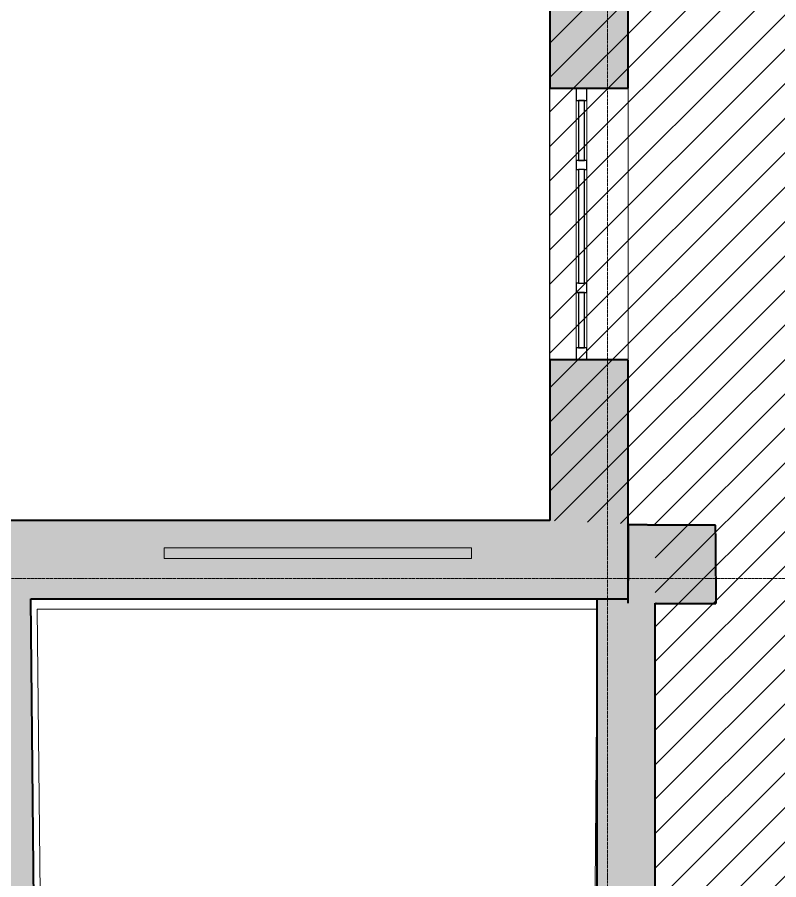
# Model space of a CAD drawing. Header units: millimetres. Extents: x -11886 to 379896, y -8130 to 47743.
# Drawn here: x 365320 to 370279, y 18744 to 24363 of the extents above; entities that cross this region are included whole.
import ezdxf

# ---------------------------------------------------------------- set-up
doc = ezdxf.new("R2010")
doc.units = ezdxf.units.MM
for name, pattern in [('ADSK_Линия сетки', [25, 20, -2.5, 0, -2.5]), ('ADSK_Сверху', [4.5, 3, -1.5]), ('ADSK_Снесено', [4.5, 3, -1.5])]:
    doc.linetypes.add(name, pattern=pattern)
for name, color, linetype, lineweight, true_color in [('_ Окна', 5, 'Continuous', 30, 0x0000ff), ('Витраж', 5, 'Continuous', 18, 0x0000ff), ('Окна', 5, 'Continuous', 18, 0x0000ff), ('Панели витража', 5, 'Continuous', 18, 0x0000ff), ('Стены внутренние', 5, 'Continuous', 18, 0x0000ff), ('Стены наружные', 1, 'ADSK_Снесено', 18, 0xff0000)]:
    doc.layers.add(name, color=color, linetype=linetype, lineweight=lineweight, true_color=true_color)
doc.layers.add('Лестницы', color=7, linetype='Continuous', lineweight=18)
doc.layers.add('Оси', color=7, linetype='Continuous', lineweight=9)

# ---------------------------------------------------------------- blocks, each defined once
blk = doc.blocks.new('Прямоугольный импост - 70х20_56мм-1238645-04 План 4-го этажа')
at = {"layer": 'Витраж', "color": 161, "linetype": 'ADSK_Сверху', "true_color": 0xaaaaff}
for p, q in [((4689, 20774.3), (4689, 20704.3)), ((5159, 20774.3), (4689, 20774.3)), ((4689, 20704.3), (5159, 20704.3))]:
    blk.add_line(p, q, dxfattribs=at)
blk = doc.blocks.new('Прямоугольный импост - 70х20_56мм-1329112-04 План 4-го этажа')
at = {"layer": 'Витраж', "color": 161, "linetype": 'ADSK_Сверху', "true_color": 0xaaaaff}
for p, q in [((6539, 20774.3), (6069, 20774.3)), ((6539, 20704.3), (6539, 20774.3)), ((6069, 20704.3), (6539, 20704.3))]:
    blk.add_line(p, q, dxfattribs=at)
blk = doc.blocks.new('Прямоугольный импост - 70х20_56мм-1464237-04 План 4-го этажа')
at = {"layer": 'Витраж', "color": 161, "linetype": 'ADSK_Сверху', "true_color": 0xaaaaff}
for p, q in [((45052.8, 20756.5), (43992.8, 20756.5)), ((43992.8, 20686.5), (45052.8, 20686.5))]:
    blk.add_line(p, q, dxfattribs=at)
blk = doc.blocks.new('Прямоугольный импост - 70х20_60мм-1426885-04 План 4-го этажа')
at = {"layer": 'Витраж', "color": 161, "linetype": 'ADSK_Сверху', "true_color": 0xaaaaff}
for p, q in [((-6113, 23884.9), (-6183, 23884.9)), ((-6183, 23804.9), (-6183, 23884.9)), ((-6113, 23804.9), (-6113, 23884.9)), ((-6183, 23384.9), (-6183, 23414.9)), ((-6113, 23384.9), (-6113, 23414.9))]:
    blk.add_line(p, q, dxfattribs=at)
blk = doc.blocks.new('Прямоугольный импост - 70х20_60мм-1438125-04 План 4-го этажа')
at = {"layer": 'Витраж', "color": 161, "linetype": 'ADSK_Сверху', "true_color": 0xaaaaff}
for p, q in [((-80, 35), (0, 35)), ((0, 35), (0, -35)), ((0, -35), (-80, -35))]:
    blk.add_line(p, q, dxfattribs=at)
blk = doc.blocks.new('Прямоугольный импост - 70х20_60мм-1438126-04 План 4-го этажа')
at = {"layer": 'Витраж', "color": 161, "linetype": 'ADSK_Сверху', "true_color": 0xaaaaff}
for p, q in [((0, 35), (-80, 35)), ((0, -35), (0, 35)), ((-80, -35), (0, -35))]:
    blk.add_line(p, q, dxfattribs=at)
blk = doc.blocks.new('Прямоугольный импост - 70х20_60мм-1225850-04 План 4-го этажа')
at = {"layer": 'Витраж', "color": 161, "linetype": 'ADSK_Сверху', "true_color": 0xaaaaff}
for p, q in [((-6183, 23354.9), (-6183, 23384.9)), ((-6113, 23354.9), (-6113, 23384.9)), ((-6183, 22584.9), (-6183, 22614.9)), ((-6113, 22584.9), (-6113, 22614.9))]:
    blk.add_line(p, q, dxfattribs=at)
blk = doc.blocks.new('Прямоугольный импост - 70х20_60мм-1225113-04 План 4-го этажа')
at = {"layer": 'Витраж', "color": 161, "linetype": 'ADSK_Сверху', "true_color": 0xaaaaff}
for p, q in [((41084.5, 2327.2), (41054.5, 2327.2)), ((41524.5, 2327.2), (41444.5, 2327.2)), ((41524.5, 2257.2), (41524.5, 2327.2)), ((41084.5, 2257.2), (41054.5, 2257.2)), ((41524.5, 2257.2), (41444.5, 2257.2))]:
    blk.add_line(p, q, dxfattribs=at)
blk = doc.blocks.new('Прямоугольный импост - 70х60мм-1438123-04 План 4-го этажа')
at = {"layer": 'Витраж', "color": 161, "linetype": 'ADSK_Сверху', "true_color": 0xaaaaff}
for p, q in [((-30, 35), (30, 35)), ((30, -35), (-30, -35))]:
    blk.add_line(p, q, dxfattribs=at)
blk = doc.blocks.new('Прямоугольный импост - 70х60мм-1426887-04 План 4-го этажа')
at = {"layer": 'Витраж', "color": 161, "linetype": 'ADSK_Сверху', "true_color": 0xaaaaff}
for p, q in [((-6113, 23804.9), (-6183, 23804.9)), ((-6183, 23414.9), (-6183, 23804.9)), ((-6113, 23414.9), (-6113, 23804.9)), ((-6183, 23414.9), (-6113, 23414.9))]:
    blk.add_line(p, q, dxfattribs=at)
blk = doc.blocks.new('Прямоугольный импост - 70х60мм-V3-04 План 4-го этажа')
at = {"layer": 'Витраж', "color": 161, "linetype": 'ADSK_Сверху', "true_color": 0xaaaaff}
for p, q in [((12864.2, 2396.5), (12864.2, 2326.5)), ((13224.2, 2396.5), (12864.2, 2396.5)), ((13224.2, 2326.5), (13224.2, 2396.5)), ((13224.2, 2326.5), (12864.2, 2326.5))]:
    blk.add_line(p, q, dxfattribs=at)
blk = doc.blocks.new('Прямоугольный импост - 70х60мм-1229542-04 План 4-го этажа')
at = {"layer": 'Витраж', "color": 161, "linetype": 'ADSK_Сверху', "true_color": 0xaaaaff}
for p, q in [((-6113, 23354.9), (-6183, 23354.9)), ((-6183, 22614.9), (-6183, 23354.9)), ((-6113, 22614.9), (-6113, 23354.9)), ((-6183, 22614.9), (-6113, 22614.9))]:
    blk.add_line(p, q, dxfattribs=at)
blk = doc.blocks.new('Системная панель - _AR_Стекло_40мм_привязка по центру-V137-04 План 4-го этажа')
at = {"layer": 'Панели витража', "lineweight": 30}
for p, q in [((180, 20), (-180, 20)), ((-180, 20), (-180, -20)), ((180, -20), (180, 20)), ((-180, -20), (180, -20))]:
    blk.add_line(p, q, dxfattribs=at)
blk = doc.blocks.new('Прямоугольный импост - 70х20_60мм-V138-04 План 4-го этажа')
at = {"layer": 'Витраж', "lineweight": 30}
for p, q in [((-80, 35), (0, 35)), ((-80, -35), (-80, 35)), ((0, 35), (0, -35)), ((0, -35), (-80, -35))]:
    blk.add_line(p, q, dxfattribs=at)
blk = doc.blocks.new('Прямоугольный импост - 70х20_60мм-V139-04 План 4-го этажа')
at = {"layer": 'Витраж', "lineweight": 30}
for p, q in [((0, 35), (-80, 35)), ((-80, 35), (-80, -35)), ((0, -35), (0, 35)), ((-80, -35), (0, -35))]:
    blk.add_line(p, q, dxfattribs=at)
blk = doc.blocks.new('Системная панель - _AR_Стекло_40мм_привязка по центру-V140-04 План 4-го этажа')
at = {"layer": 'Панели витража', "lineweight": 30}
for p, q in [((195, 20), (-195, 20)), ((-195, 20), (-195, -20)), ((195, -20), (195, 20)), ((-195, -20), (195, -20))]:
    blk.add_line(p, q, dxfattribs=at)
blk = doc.blocks.new('Витраж-стеклопакет - Глухой стеклопакет 40мм-1279767-04 План 4-го этажа')
at = {"layer": '_ Окна'}
for p, q in [((370, 20), (-370, 20)), ((-370, 20), (-370, -20)), ((370, -20), (370, 20)), ((-370, -20), (370, -20))]:
    blk.add_line(p, q, dxfattribs=at)
blk = doc.blocks.new('Прямоугольный импост - 70х60мм-V52-04 План 4-го этажа')
at = {"layer": 'Витраж'}
for p, q in [((-5981, 9813.9), (-5981, 10173.9)), ((-5911, 10173.9), (-5911, 9813.9))]:
    blk.add_line(p, q, dxfattribs=at)
blk = doc.blocks.new('Прямоугольный импост - 70х60мм-V60-04 План 4-го этажа')
at = {"layer": 'Витраж'}
for p, q in [((-6183, 23414.9), (-6183, 23804.9)), ((-6113, 23804.9), (-6113, 23414.9))]:
    blk.add_line(p, q, dxfattribs=at)
blk = doc.blocks.new('Прямоугольный импост - 70х60мм-V141-04 План 4-го этажа')
at = {"layer": 'Витраж', "lineweight": 30}
for p, q in [((-30, 35), (30, 35)), ((-30, 20), (-30, 35)), ((30, 35), (30, -35)), ((-30, -35), (-30, -20)), ((30, -35), (-30, -35))]:
    blk.add_line(p, q, dxfattribs=at)
blk = doc.blocks.new('Прямоугольный импост - 70х60мм-V142-04 План 4-го этажа')
at = {"layer": 'Витраж', "lineweight": 30}
for p, q in [((-30, 35), (30, 35)), ((-30, -35), (-30, 35)), ((30, 35), (30, 20)), ((30, -35), (-30, -35)), ((30, -20), (30, -35))]:
    blk.add_line(p, q, dxfattribs=at)
blk = doc.blocks.new('Прямоугольный импост - 70х60мм-V143-04 План 4-го этажа')
at = {"layer": 'Витраж'}
for p, q in [((46204.9, 22480.3), (46204.9, 23220.3)), ((46274.9, 23220.3), (46274.9, 22480.3))]:
    blk.add_line(p, q, dxfattribs=at)

msp = doc.modelspace()

# ---------------------------------------------------------------- hatches: boundary and pattern name
at = {"lineweight": 13, "true_color": 0x636466, "transparency": 33554559}
h = msp.add_hatch(dxfattribs=at)
h.set_pattern_fill('ANSI31', color=251, scale=50)
h.set_pattern_definition([(45, (322754.53, 85026.59), (-112.2532, 112.2532), [])])
h.paths.add_polyline_path([(372687.94, 8682.3), (378968.48, 8682.3), (378787.15, 43909.21), (368787.75, 43909.21), (368787.75, 21084.06), (369474.39, 21054.57), (369476.21, 11328.12), (323525.66, 11328.12), (323525.66, 8679.25), (323045.03, 8679.25), (323045.03, 456.79), (331027.53, 422.02), (331027.53, 2336.48), (341727.18, 2336.48), (341727.18, -2582.57), (354090.93, -2582.57), (354090.93, 2335.74), (364791.47, 2256.79), (364791.47, 300.23), (372687.94, 300.23)])
at = {"layer": 'Стены внутренние', "true_color": 0xc0c0c0}
for points in [[(365486.48, 13052.18), (365408.22, 20574.06), (365028.2, 20574.06), (365106.15, 13082.48), (365445.03, 13055.48)], [(369474.39, 12690.79), (369474.39, 20545.02), (369296.57, 20545.84), (369295.9, 20574.06), (369094.39, 20574.06), (369094.39, 12691.81), (369367.76, 12691.08)]]:
    msp.add_hatch(color=9, dxfattribs=at).paths.add_polyline_path(points)
at = {"layer": 'Стены наружные', "true_color": 0xc0c0c0}
h = msp.add_hatch(color=9, dxfattribs=at)
h.paths.add_polyline_path([(369094.39, 21084.06), (369297.75, 21084.06), (369297.75, 22130.28), (368787.75, 22130.28), (368787.75, 21084.06)])
h.paths.add_polyline_path([(368787.75, 23900.28), (369297.75, 23900.28), (369297.75, 26215.57), (368787.75, 26215.57), (368787.75, 24871.64)])
h.paths.add_polyline_path([(369141.15, 27985.57), (369297.75, 27985.57), (369297.75, 30236.26), (368787.75, 30236.26), (368787.75, 27985.57)])
h.paths.add_polyline_path([(369297.75, 32006.26), (369297.75, 34302.45), (368787.75, 34302.45), (368787.75, 32006.26), (369155.74, 32006.26)])
h.paths.add_polyline_path([(368787.75, 36072.45), (369297.75, 36072.45), (369297.75, 43399.21), (368787.75, 43399.21), (368787.75, 37022.13)])
h = msp.add_hatch(color=9, dxfattribs=at)
h.paths.add_polyline_path([(369141.15, 20574.06), (369297.75, 20574.06), (369297.75, 21084.06), (364345.32, 21084.06), (364345.32, 20574.06), (369094.39, 20574.06)])
h.paths.add_polyline_path([(361496.44, 20574.06), (362615.32, 20574.06), (362615.32, 21084.06), (361496.44, 21084.06)])
h = msp.add_hatch(color=9, dxfattribs=at)
h.paths.add_polyline_path([(371988.62, 20533.41), (371990.98, 21043.41), (371788.8, 21044.34), (371792.71, 20534.32)])
h.paths.add_polyline_path([(369871.61, 20543.19), (369867.71, 21053.21), (369298.92, 21055.84), (369296.57, 20545.84), (369867.71, 20543.2)])

# ---------------------------------------------------------------- linework, layer by layer
at = {"color": 251, "lineweight": 30, "true_color": 0x636466}
msp.add_lwpolyline([(368787.75, 21084.06), (368787.75, 43909.21), (378787.15, 43909.21), (378968.48, 8682.3), (372687.94, 8682.3), (372687.94, 300.23), (364791.47, 300.23), (364791.47, 2256.79), (353990.51, 2336.48), (354090.93, 2335.74), (354090.93, -2582.57), (341727.18, -2582.57), (341727.18, 2336.48), (331027.53, 2336.48), (331027.53, 422.02), (323045.03, 456.79), (323045.03, 8679.25)], dxfattribs=at)
at = {"layer": 'Лестницы'}
for p, q in [((365449.31, 20507.63), (365469.19, 18655.03)), ((369094.39, 20507.63), (365449.31, 20507.63)), ((369083.49, 18694.53), (369094.39, 20094.46))]:
    msp.add_line(p, q, dxfattribs=at)
at = {"layer": 'Оси', "linetype": 'ADSK_Линия сетки'}
for p, q in [((369164.44, -5025.59), (369164.44, 44684.79)), ((311668.31, 20706.79), (379896.25, 20706.79))]:
    msp.add_line(p, q, dxfattribs=at)
at = {"layer": 'Стены внутренние', "color": 18, "lineweight": 40, "true_color": 0x000000}
for p, q in [((365486.48, 13052.18), (365408.22, 20574.06)), ((369094.39, 20574.06), (369094.39, 13071.81)), ((369474.39, 13094.67), (369474.39, 20545.02))]:
    msp.add_line(p, q, dxfattribs=at)
at = {"layer": 'Стены наружные', "color": 18, "lineweight": 40, "true_color": 0x000000}
for p, q in [((368787.75, 26215.57), (368787.75, 23900.28)), ((369297.75, 23900.28), (369297.75, 26215.57)), ((368787.75, 23900.28), (369297.75, 23900.28)), ((368787.75, 22130.28), (368787.75, 21084.06)), ((369297.75, 22130.28), (368787.75, 22130.28)), ((369297.75, 20574.06), (369297.75, 22130.28)), ((368787.75, 21084.06), (364345.32, 21084.06)), ((369298.92, 21055.84), (369296.57, 20545.84)), ((369867.71, 21053.21), (369298.92, 21055.84)), ((369871.61, 20543.19), (369867.71, 21053.21)), ((365408.22, 20574.06), (369297.75, 20574.06)), ((369474.39, 20545.02), (369871.61, 20543.19))]:
    msp.add_line(p, q, dxfattribs=at)
at = {"layer": 'Стены наружные', "color": 18, "true_color": 0x000000}
for p, q in [((368787.75, 22130.28), (368787.75, 23900.28)), ((369297.75, 23900.28), (369297.75, 22130.28))]:
    msp.add_line(p, q, dxfattribs=at)

# ---------------------------------------------------------------- block references
at = {"layer": 'Витраж', "color": 161, "linetype": 'ADSK_Сверху', "true_color": 0xaaaaff}
for name, p in [('Прямоугольный импост - 70х20_60мм-1426885-04 План 4-го этажа', (375142.5, 15.34)), ('Прямоугольный импост - 70х60мм-1426887-04 План 4-го этажа', (375142.5, 15.34)), ('Прямоугольный импост - 70х20_60мм-1225850-04 План 4-го этажа', (375142.5, 15.34)), ('Прямоугольный импост - 70х60мм-1229542-04 План 4-го этажа', (375142.5, 15.34)), ('Прямоугольный импост - 70х20_56мм-1238645-04 План 4-го этажа', (361588.31, 132.23)), ('Прямоугольный импост - 70х20_56мм-1464237-04 План 4-го этажа', (322754.53, 150)), ('Прямоугольный импост - 70х20_56мм-1329112-04 План 4-го этажа', (361738.31, 132.23))]:
    msp.add_blockref(name, p, dxfattribs=at)
at = {"layer": 'Витраж', "color": 161, "linetype": 'ADSK_Сверху', "true_color": 0xaaaaff, "extrusion": (0, 0, -1), "rotation": 90.00000000000007}
for name, p in [('Прямоугольный импост - 70х20_60мм-1438125-04 План 4-го этажа', (-368994.47, 23900.28)), ('Прямоугольный импост - 70х60мм-1438123-04 План 4-го этажа', (-368994.47, 23400.28)), ('Прямоугольный импост - 70х60мм-1438123-04 План 4-го этажа', (-368994.47, 22600.28))]:
    msp.add_blockref(name, p, dxfattribs=at)
at = {"layer": 'Витраж', "extrusion": (0, 0, -1), "rotation": 90.00000000000007}
for name, p in [('Прямоугольный импост - 70х20_60мм-V138-04 План 4-го этажа', (-368994.47, 23900.28)), ('Прямоугольный импост - 70х60мм-V141-04 План 4-го этажа', (-368994.47, 23400.28)), ('Прямоугольный импост - 70х60мм-V142-04 План 4-го этажа', (-368994.47, 22600.28))]:
    msp.add_blockref(name, p, dxfattribs=at)
at = {"layer": 'Витраж'}
for name, p in [('Прямоугольный импост - 70х60мм-V60-04 План 4-го этажа', (375142.5, 15.34)), ('Прямоугольный импост - 70х60мм-V143-04 План 4-го этажа', (322754.53, 150)), ('Прямоугольный импост - 70х60мм-V52-04 План 4-го этажа', (374940.49, 12396.38))]:
    msp.add_blockref(name, p, dxfattribs=at)
at = {"layer": 'Витраж', "color": 161, "linetype": 'ADSK_Сверху', "true_color": 0xaaaaff}
for name, p, rotation in [('Прямоугольный импост - 70х20_60мм-1225113-04 План 4-го этажа', (366702.32, 63654.74), 270), ('Прямоугольный импост - 70х60мм-V3-04 План 4-го этажа', (366632.96, 35434.52), 270), ('Прямоугольный импост - 70х20_60мм-1438126-04 План 4-го этажа', (368994.47, 22130.28), 269.9999999999999)]:
    msp.add_blockref(name, p, dxfattribs=dict(at, rotation=rotation))
at = {"layer": 'Витраж', "rotation": 269.9999999999999}
msp.add_blockref('Прямоугольный импост - 70х20_60мм-V139-04 План 4-го этажа', (368994.47, 22130.28), dxfattribs=at)
at = {"layer": 'Окна', "rotation": 89.99999999999993}
msp.add_blockref('Витраж-стеклопакет - Глухой стеклопакет 40мм-1279767-04 План 4-го этажа', (368994.47, 23000.28), dxfattribs=at)
at = {"layer": 'Панели витража', "rotation": 89.99999999999993}
for name, p in [('Системная панель - _AR_Стекло_40мм_привязка по центру-V140-04 План 4-го этажа', (368994.47, 23625.28)), ('Системная панель - _AR_Стекло_40мм_привязка по центру-V137-04 План 4-го этажа', (368994.47, 22390.28))]:
    msp.add_blockref(name, p, dxfattribs=at)

doc.saveas('drawing.dxf')
